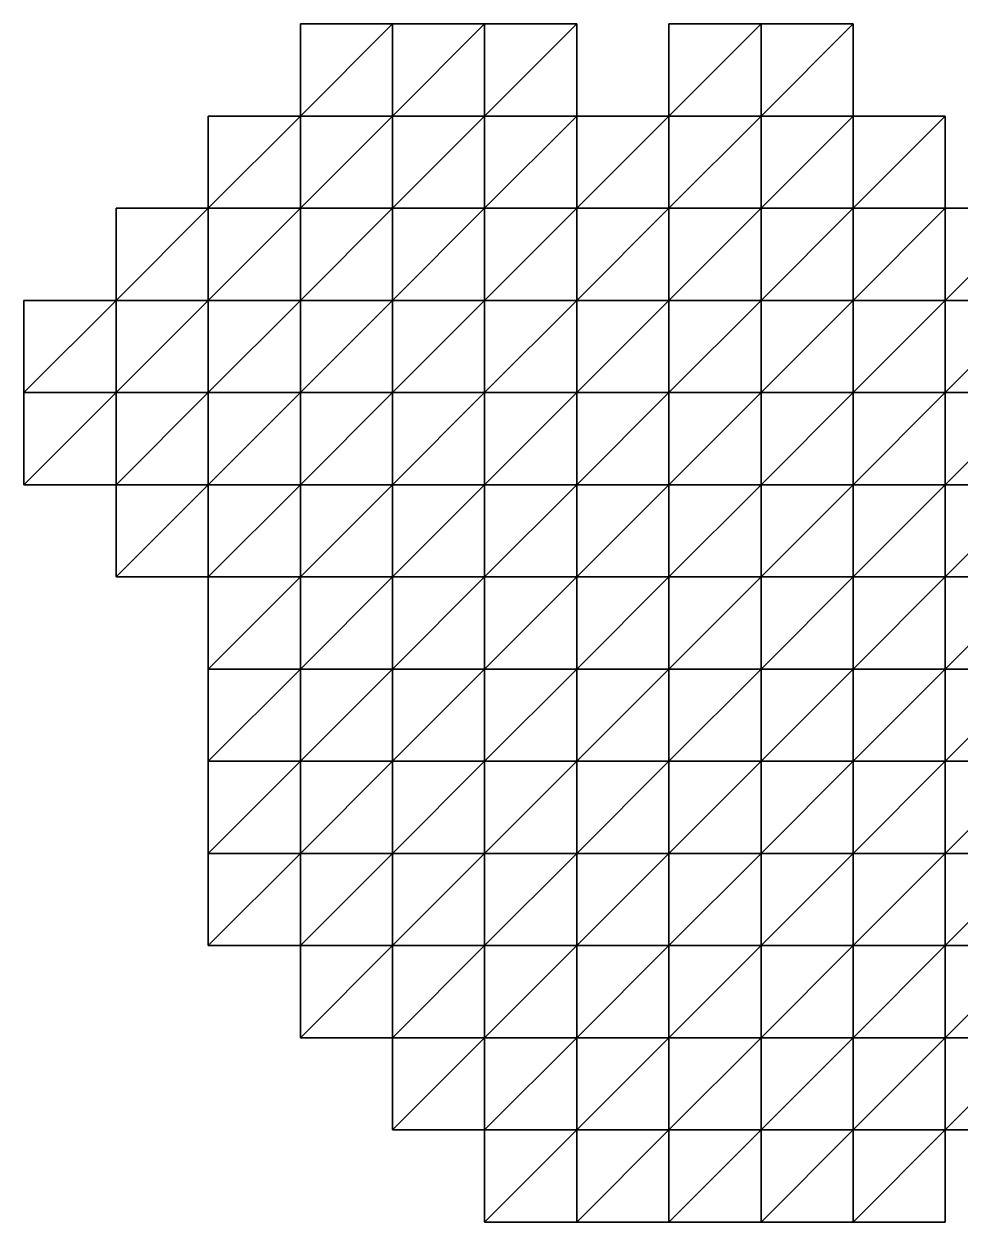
# Model space of a CAD drawing. Extents: x 292020 to 295740, y 4557680 to 4560040.
# Drawn here: x 292020 to 292223.2, y 4559460 to 4559720 of the extents above; entities that cross this region are included whole.
import ezdxf

# ---------------------------------------------------------------- set-up
doc = ezdxf.new("R2010")
doc.units = 0
doc.layers.add('RUN201_4_-_RUN201_NODOMAIN5_20X', color=7, linetype='CONTINUOUS')

msp = doc.modelspace()

# ---------------------------------------------------------------- linework, layer by layer
at = {"layer": 'RUN201_4_-_RUN201_NODOMAIN5_20X'}
for points in [[(292080, 4559720, 1740), (292080, 4559700, 1740), (292100, 4559720, 1740)], [(292100, 4559720, 1740), (292080, 4559700, 1740), (292100, 4559700, 1740)], [(292100, 4559720, 1760), (292080, 4559700, 1760), (292080, 4559720, 1760)], [(292100, 4559700, 1760), (292080, 4559700, 1760), (292100, 4559720, 1760)], [(292100, 4559720, 1740), (292080, 4559720, 1760), (292080, 4559720, 1740)], [(292100, 4559720, 1760), (292080, 4559720, 1760), (292100, 4559720, 1740)], [(292080, 4559720, 1740), (292080, 4559700, 1760), (292080, 4559700, 1740)], [(292080, 4559720, 1760), (292080, 4559700, 1760), (292080, 4559720, 1740)], [(292100, 4559720, 1740), (292100, 4559700, 1740), (292120, 4559720, 1740)], [(292120, 4559720, 1740), (292100, 4559700, 1740), (292120, 4559700, 1740)], [(292120, 4559720, 1760), (292100, 4559700, 1760), (292100, 4559720, 1760)], [(292120, 4559700, 1760), (292100, 4559700, 1760), (292120, 4559720, 1760)], [(292120, 4559720, 1740), (292100, 4559720, 1760), (292100, 4559720, 1740)], [(292120, 4559720, 1760), (292100, 4559720, 1760), (292120, 4559720, 1740)], [(292120, 4559720, 1740), (292120, 4559700, 1740), (292140, 4559720, 1740)], [(292140, 4559720, 1740), (292120, 4559700, 1740), (292140, 4559700, 1740)], [(292140, 4559720, 1760), (292120, 4559700, 1760), (292120, 4559720, 1760)], [(292140, 4559700, 1760), (292120, 4559700, 1760), (292140, 4559720, 1760)], [(292140, 4559720, 1740), (292120, 4559720, 1760), (292120, 4559720, 1740)], [(292140, 4559720, 1760), (292120, 4559720, 1760), (292140, 4559720, 1740)], [(292140, 4559700, 1740), (292140, 4559700, 1760), (292140, 4559720, 1740)], [(292140, 4559720, 1740), (292140, 4559700, 1760), (292140, 4559720, 1760)], [(292160, 4559720, 1740), (292160, 4559700, 1740), (292180, 4559720, 1740)], [(292180, 4559720, 1740), (292160, 4559700, 1740), (292180, 4559700, 1740)], [(292180, 4559720, 1760), (292160, 4559700, 1760), (292160, 4559720, 1760)], [(292180, 4559700, 1760), (292160, 4559700, 1760), (292180, 4559720, 1760)], [(292180, 4559720, 1740), (292160, 4559720, 1760), (292160, 4559720, 1740)], [(292180, 4559720, 1760), (292160, 4559720, 1760), (292180, 4559720, 1740)], [(292160, 4559720, 1740), (292160, 4559700, 1760), (292160, 4559700, 1740)], [(292160, 4559720, 1760), (292160, 4559700, 1760), (292160, 4559720, 1740)], [(292180, 4559720, 1740), (292180, 4559700, 1740), (292200, 4559720, 1740)], [(292200, 4559720, 1740), (292180, 4559700, 1740), (292200, 4559700, 1740)], [(292200, 4559720, 1760), (292180, 4559700, 1760), (292180, 4559720, 1760)], [(292200, 4559700, 1760), (292180, 4559700, 1760), (292200, 4559720, 1760)], [(292200, 4559720, 1740), (292180, 4559720, 1760), (292180, 4559720, 1740)], [(292200, 4559720, 1760), (292180, 4559720, 1760), (292200, 4559720, 1740)], [(292200, 4559700, 1740), (292200, 4559700, 1760), (292200, 4559720, 1740)], [(292200, 4559720, 1740), (292200, 4559700, 1760), (292200, 4559720, 1760)], [(292060, 4559700, 1740), (292060, 4559680, 1740), (292080, 4559700, 1740)], [(292080, 4559700, 1740), (292060, 4559680, 1740), (292080, 4559680, 1740)], [(292080, 4559700, 1760), (292060, 4559680, 1760), (292060, 4559700, 1760)], [(292080, 4559680, 1760), (292060, 4559680, 1760), (292080, 4559700, 1760)], [(292080, 4559700, 1740), (292060, 4559700, 1760), (292060, 4559700, 1740)], [(292080, 4559700, 1760), (292060, 4559700, 1760), (292080, 4559700, 1740)], [(292060, 4559700, 1740), (292060, 4559680, 1760), (292060, 4559680, 1740)], [(292060, 4559700, 1760), (292060, 4559680, 1760), (292060, 4559700, 1740)], [(292080, 4559700, 1720), (292080, 4559680, 1720), (292100, 4559700, 1720)], [(292100, 4559700, 1720), (292080, 4559680, 1720), (292100, 4559680, 1720)], [(292100, 4559700, 1720), (292080, 4559700, 1740), (292080, 4559700, 1720)], [(292100, 4559700, 1740), (292080, 4559700, 1740), (292100, 4559700, 1720)], [(292080, 4559700, 1720), (292080, 4559680, 1740), (292080, 4559680, 1720)], [(292080, 4559700, 1740), (292080, 4559680, 1740), (292080, 4559700, 1720)], [(292100, 4559700, 1760), (292080, 4559680, 1760), (292080, 4559700, 1760)], [(292100, 4559680, 1760), (292080, 4559680, 1760), (292100, 4559700, 1760)], [(292100, 4559700, 1720), (292100, 4559680, 1720), (292120, 4559700, 1720)], [(292120, 4559700, 1720), (292100, 4559680, 1720), (292120, 4559680, 1720)], [(292120, 4559700, 1720), (292100, 4559700, 1740), (292100, 4559700, 1720)], [(292120, 4559700, 1740), (292100, 4559700, 1740), (292120, 4559700, 1720)], [(292120, 4559700, 1760), (292100, 4559680, 1760), (292100, 4559700, 1760)], [(292120, 4559680, 1760), (292100, 4559680, 1760), (292120, 4559700, 1760)], [(292120, 4559700, 1720), (292120, 4559680, 1720), (292140, 4559700, 1720)], [(292140, 4559700, 1720), (292120, 4559680, 1720), (292140, 4559680, 1720)], [(292140, 4559700, 1720), (292120, 4559700, 1740), (292120, 4559700, 1720)], [(292140, 4559700, 1740), (292120, 4559700, 1740), (292140, 4559700, 1720)], [(292140, 4559700, 1760), (292120, 4559680, 1760), (292120, 4559700, 1760)], [(292140, 4559680, 1760), (292120, 4559680, 1760), (292140, 4559700, 1760)], [(292140, 4559700, 1720), (292140, 4559680, 1720), (292160, 4559700, 1720)], [(292160, 4559700, 1720), (292140, 4559680, 1720), (292160, 4559680, 1720)], [(292160, 4559700, 1720), (292140, 4559700, 1740), (292140, 4559700, 1720)], [(292160, 4559700, 1740), (292140, 4559700, 1740), (292160, 4559700, 1720)], [(292160, 4559700, 1760), (292140, 4559680, 1760), (292140, 4559700, 1760)], [(292160, 4559680, 1760), (292140, 4559680, 1760), (292160, 4559700, 1760)], [(292160, 4559700, 1740), (292140, 4559700, 1760), (292140, 4559700, 1740)], [(292160, 4559700, 1760), (292140, 4559700, 1760), (292160, 4559700, 1740)], [(292160, 4559700, 1720), (292160, 4559680, 1720), (292180, 4559700, 1720)], [(292180, 4559700, 1720), (292160, 4559680, 1720), (292180, 4559680, 1720)], [(292180, 4559700, 1720), (292160, 4559700, 1740), (292160, 4559700, 1720)], [(292180, 4559700, 1740), (292160, 4559700, 1740), (292180, 4559700, 1720)], [(292180, 4559700, 1760), (292160, 4559680, 1760), (292160, 4559700, 1760)], [(292180, 4559680, 1760), (292160, 4559680, 1760), (292180, 4559700, 1760)], [(292180, 4559700, 1720), (292180, 4559680, 1720), (292200, 4559700, 1720)], [(292200, 4559700, 1720), (292180, 4559680, 1720), (292200, 4559680, 1720)], [(292200, 4559700, 1720), (292180, 4559700, 1740), (292180, 4559700, 1720)], [(292200, 4559700, 1740), (292180, 4559700, 1740), (292200, 4559700, 1720)], [(292200, 4559700, 1760), (292180, 4559680, 1760), (292180, 4559700, 1760)], [(292200, 4559680, 1760), (292180, 4559680, 1760), (292200, 4559700, 1760)], [(292200, 4559680, 1720), (292200, 4559680, 1740), (292200, 4559700, 1720)], [(292200, 4559700, 1720), (292200, 4559680, 1740), (292200, 4559700, 1740)], [(292200, 4559700, 1740), (292200, 4559680, 1740), (292220, 4559700, 1740)], [(292220, 4559700, 1740), (292200, 4559680, 1740), (292220, 4559680, 1740)], [(292220, 4559700, 1760), (292200, 4559680, 1760), (292200, 4559700, 1760)], [(292220, 4559680, 1760), (292200, 4559680, 1760), (292220, 4559700, 1760)], [(292220, 4559700, 1740), (292200, 4559700, 1760), (292200, 4559700, 1740)], [(292220, 4559700, 1760), (292200, 4559700, 1760), (292220, 4559700, 1740)], [(292220, 4559680, 1740), (292220, 4559680, 1760), (292220, 4559700, 1740)], [(292220, 4559700, 1740), (292220, 4559680, 1760), (292220, 4559700, 1760)], [(292040, 4559680, 1740), (292040, 4559660, 1740), (292060, 4559680, 1740)], [(292060, 4559680, 1740), (292040, 4559660, 1740), (292060, 4559660, 1740)], [(292060, 4559680, 1760), (292040, 4559660, 1760), (292040, 4559680, 1760)], [(292060, 4559660, 1760), (292040, 4559660, 1760), (292060, 4559680, 1760)], [(292060, 4559680, 1740), (292040, 4559680, 1760), (292040, 4559680, 1740)], [(292060, 4559680, 1760), (292040, 4559680, 1760), (292060, 4559680, 1740)], [(292040, 4559680, 1740), (292040, 4559660, 1760), (292040, 4559660, 1740)], [(292040, 4559680, 1760), (292040, 4559660, 1760), (292040, 4559680, 1740)], [(292060, 4559680, 1720), (292060, 4559660, 1720), (292080, 4559680, 1720)], [(292080, 4559680, 1720), (292060, 4559660, 1720), (292080, 4559660, 1720)], [(292080, 4559680, 1720), (292060, 4559680, 1740), (292060, 4559680, 1720)], [(292080, 4559680, 1740), (292060, 4559680, 1740), (292080, 4559680, 1720)], [(292060, 4559680, 1720), (292060, 4559660, 1740), (292060, 4559660, 1720)], [(292060, 4559680, 1740), (292060, 4559660, 1740), (292060, 4559680, 1720)], [(292080, 4559680, 1760), (292060, 4559660, 1760), (292060, 4559680, 1760)], [(292080, 4559660, 1760), (292060, 4559660, 1760), (292080, 4559680, 1760)], [(292080, 4559680, 1700), (292080, 4559660, 1700), (292100, 4559680, 1700)], [(292100, 4559680, 1700), (292080, 4559660, 1700), (292100, 4559660, 1700)], [(292100, 4559680, 1700), (292080, 4559680, 1720), (292080, 4559680, 1700)], [(292100, 4559680, 1720), (292080, 4559680, 1720), (292100, 4559680, 1700)], [(292080, 4559680, 1700), (292080, 4559660, 1720), (292080, 4559660, 1700)], [(292080, 4559680, 1720), (292080, 4559660, 1720), (292080, 4559680, 1700)], [(292100, 4559680, 1760), (292080, 4559660, 1760), (292080, 4559680, 1760)], [(292100, 4559660, 1760), (292080, 4559660, 1760), (292100, 4559680, 1760)], [(292100, 4559680, 1700), (292100, 4559660, 1700), (292120, 4559680, 1700)], [(292120, 4559680, 1700), (292100, 4559660, 1700), (292120, 4559660, 1700)], [(292120, 4559680, 1700), (292100, 4559680, 1720), (292100, 4559680, 1700)], [(292120, 4559680, 1720), (292100, 4559680, 1720), (292120, 4559680, 1700)], [(292120, 4559680, 1760), (292100, 4559660, 1760), (292100, 4559680, 1760)], [(292120, 4559660, 1760), (292100, 4559660, 1760), (292120, 4559680, 1760)], [(292120, 4559680, 1700), (292120, 4559660, 1700), (292140, 4559680, 1700)], [(292140, 4559680, 1700), (292120, 4559660, 1700), (292140, 4559660, 1700)], [(292140, 4559680, 1700), (292120, 4559680, 1720), (292120, 4559680, 1700)], [(292140, 4559680, 1720), (292120, 4559680, 1720), (292140, 4559680, 1700)], [(292140, 4559680, 1760), (292120, 4559660, 1760), (292120, 4559680, 1760)], [(292140, 4559660, 1760), (292120, 4559660, 1760), (292140, 4559680, 1760)], [(292140, 4559680, 1700), (292140, 4559660, 1700), (292160, 4559680, 1700)], [(292160, 4559680, 1700), (292140, 4559660, 1700), (292160, 4559660, 1700)], [(292160, 4559680, 1700), (292140, 4559680, 1720), (292140, 4559680, 1700)], [(292160, 4559680, 1720), (292140, 4559680, 1720), (292160, 4559680, 1700)], [(292160, 4559680, 1760), (292140, 4559660, 1760), (292140, 4559680, 1760)], [(292160, 4559660, 1760), (292140, 4559660, 1760), (292160, 4559680, 1760)], [(292160, 4559680, 1700), (292160, 4559660, 1700), (292180, 4559680, 1700)], [(292180, 4559680, 1700), (292160, 4559660, 1700), (292180, 4559660, 1700)], [(292180, 4559680, 1700), (292160, 4559680, 1720), (292160, 4559680, 1700)], [(292180, 4559680, 1720), (292160, 4559680, 1720), (292180, 4559680, 1700)], [(292180, 4559680, 1760), (292160, 4559660, 1760), (292160, 4559680, 1760)], [(292180, 4559660, 1760), (292160, 4559660, 1760), (292180, 4559680, 1760)], [(292180, 4559680, 1700), (292180, 4559660, 1700), (292200, 4559680, 1700)], [(292200, 4559680, 1700), (292180, 4559660, 1700), (292200, 4559660, 1700)], [(292200, 4559680, 1700), (292180, 4559680, 1720), (292180, 4559680, 1700)], [(292200, 4559680, 1720), (292180, 4559680, 1720), (292200, 4559680, 1700)], [(292200, 4559680, 1760), (292180, 4559660, 1760), (292180, 4559680, 1760)], [(292200, 4559660, 1760), (292180, 4559660, 1760), (292200, 4559680, 1760)], [(292200, 4559660, 1700), (292200, 4559660, 1720), (292200, 4559680, 1700)], [(292200, 4559680, 1700), (292200, 4559660, 1720), (292200, 4559680, 1720)], [(292200, 4559680, 1720), (292200, 4559660, 1720), (292220, 4559680, 1720)], [(292220, 4559680, 1720), (292200, 4559660, 1720), (292220, 4559660, 1720)], [(292220, 4559680, 1720), (292200, 4559680, 1740), (292200, 4559680, 1720)], [(292220, 4559680, 1740), (292200, 4559680, 1740), (292220, 4559680, 1720)], [(292220, 4559680, 1760), (292200, 4559660, 1760), (292200, 4559680, 1760)], [(292220, 4559660, 1760), (292200, 4559660, 1760), (292220, 4559680, 1760)], [(292220, 4559660, 1720), (292220, 4559660, 1740), (292220, 4559680, 1720)], [(292220, 4559680, 1720), (292220, 4559660, 1740), (292220, 4559680, 1740)], [(292220, 4559680, 1740), (292220, 4559660, 1740), (292240, 4559680, 1740)], [(292240, 4559680, 1740), (292220, 4559660, 1740), (292240, 4559660, 1740)], [(292240, 4559680, 1760), (292220, 4559660, 1760), (292220, 4559680, 1760)], [(292240, 4559660, 1760), (292220, 4559660, 1760), (292240, 4559680, 1760)], [(292240, 4559680, 1740), (292220, 4559680, 1760), (292220, 4559680, 1740)], [(292240, 4559680, 1760), (292220, 4559680, 1760), (292240, 4559680, 1740)], [(292020, 4559660, 1740), (292020, 4559640, 1740), (292040, 4559660, 1740)], [(292040, 4559660, 1740), (292020, 4559640, 1740), (292040, 4559640, 1740)], [(292040, 4559660, 1760), (292020, 4559640, 1760), (292020, 4559660, 1760)], [(292040, 4559640, 1760), (292020, 4559640, 1760), (292040, 4559660, 1760)], [(292040, 4559660, 1740), (292020, 4559660, 1760), (292020, 4559660, 1740)], [(292040, 4559660, 1760), (292020, 4559660, 1760), (292040, 4559660, 1740)], [(292020, 4559660, 1740), (292020, 4559640, 1760), (292020, 4559640, 1740)], [(292020, 4559660, 1760), (292020, 4559640, 1760), (292020, 4559660, 1740)], [(292040, 4559660, 1720), (292040, 4559640, 1720), (292060, 4559660, 1720)], [(292060, 4559660, 1720), (292040, 4559640, 1720), (292060, 4559640, 1720)], [(292060, 4559660, 1720), (292040, 4559660, 1740), (292040, 4559660, 1720)], [(292060, 4559660, 1740), (292040, 4559660, 1740), (292060, 4559660, 1720)], [(292040, 4559660, 1720), (292040, 4559640, 1740), (292040, 4559640, 1720)], [(292040, 4559660, 1740), (292040, 4559640, 1740), (292040, 4559660, 1720)], [(292060, 4559660, 1760), (292040, 4559640, 1760), (292040, 4559660, 1760)], [(292060, 4559640, 1760), (292040, 4559640, 1760), (292060, 4559660, 1760)], [(292060, 4559660, 1700), (292060, 4559640, 1700), (292080, 4559660, 1700)], [(292080, 4559660, 1700), (292060, 4559640, 1700), (292080, 4559640, 1700)], [(292080, 4559660, 1700), (292060, 4559660, 1720), (292060, 4559660, 1700)], [(292080, 4559660, 1720), (292060, 4559660, 1720), (292080, 4559660, 1700)], [(292060, 4559660, 1700), (292060, 4559640, 1720), (292060, 4559640, 1700)], [(292060, 4559660, 1720), (292060, 4559640, 1720), (292060, 4559660, 1700)], [(292080, 4559660, 1760), (292060, 4559640, 1760), (292060, 4559660, 1760)], [(292080, 4559640, 1760), (292060, 4559640, 1760), (292080, 4559660, 1760)], [(292080, 4559660, 1700), (292080, 4559640, 1700), (292100, 4559660, 1700)], [(292100, 4559660, 1700), (292080, 4559640, 1700), (292100, 4559640, 1700)], [(292100, 4559660, 1760), (292080, 4559640, 1760), (292080, 4559660, 1760)], [(292100, 4559640, 1760), (292080, 4559640, 1760), (292100, 4559660, 1760)], [(292100, 4559660, 1700), (292100, 4559640, 1700), (292120, 4559660, 1700)], [(292120, 4559660, 1700), (292100, 4559640, 1700), (292120, 4559640, 1700)], [(292120, 4559660, 1760), (292100, 4559640, 1760), (292100, 4559660, 1760)], [(292120, 4559640, 1760), (292100, 4559640, 1760), (292120, 4559660, 1760)], [(292120, 4559660, 1700), (292120, 4559640, 1700), (292140, 4559660, 1700)], [(292140, 4559660, 1700), (292120, 4559640, 1700), (292140, 4559640, 1700)], [(292140, 4559660, 1760), (292120, 4559640, 1760), (292120, 4559660, 1760)], [(292140, 4559640, 1760), (292120, 4559640, 1760), (292140, 4559660, 1760)], [(292140, 4559660, 1700), (292140, 4559640, 1700), (292160, 4559660, 1700)], [(292160, 4559660, 1700), (292140, 4559640, 1700), (292160, 4559640, 1700)], [(292160, 4559660, 1760), (292140, 4559640, 1760), (292140, 4559660, 1760)], [(292160, 4559640, 1760), (292140, 4559640, 1760), (292160, 4559660, 1760)], [(292160, 4559660, 1700), (292160, 4559640, 1700), (292180, 4559660, 1700)], [(292180, 4559660, 1700), (292160, 4559640, 1700), (292180, 4559640, 1700)], [(292180, 4559660, 1760), (292160, 4559640, 1760), (292160, 4559660, 1760)], [(292180, 4559640, 1760), (292160, 4559640, 1760), (292180, 4559660, 1760)], [(292180, 4559660, 1700), (292180, 4559640, 1700), (292200, 4559660, 1700)], [(292200, 4559660, 1700), (292180, 4559640, 1700), (292200, 4559640, 1700)], [(292200, 4559660, 1760), (292180, 4559640, 1760), (292180, 4559660, 1760)], [(292200, 4559640, 1760), (292180, 4559640, 1760), (292200, 4559660, 1760)], [(292200, 4559660, 1700), (292200, 4559640, 1700), (292220, 4559660, 1700)], [(292220, 4559660, 1700), (292200, 4559640, 1700), (292220, 4559640, 1700)], [(292220, 4559660, 1700), (292200, 4559660, 1720), (292200, 4559660, 1700)], [(292220, 4559660, 1720), (292200, 4559660, 1720), (292220, 4559660, 1700)], [(292220, 4559660, 1760), (292200, 4559640, 1760), (292200, 4559660, 1760)], [(292220, 4559640, 1760), (292200, 4559640, 1760), (292220, 4559660, 1760)], [(292220, 4559640, 1700), (292220, 4559640, 1720), (292220, 4559660, 1700)], [(292220, 4559660, 1700), (292220, 4559640, 1720), (292220, 4559660, 1720)], [(292220, 4559660, 1720), (292220, 4559640, 1720), (292240, 4559660, 1720)], [(292240, 4559660, 1720), (292220, 4559640, 1720), (292240, 4559640, 1720)], [(292240, 4559660, 1720), (292220, 4559660, 1740), (292220, 4559660, 1720)], [(292240, 4559660, 1740), (292220, 4559660, 1740), (292240, 4559660, 1720)], [(292240, 4559660, 1760), (292220, 4559640, 1760), (292220, 4559660, 1760)], [(292240, 4559640, 1760), (292220, 4559640, 1760), (292240, 4559660, 1760)], [(292020, 4559640, 1740), (292020, 4559620, 1740), (292040, 4559640, 1740)], [(292040, 4559640, 1740), (292020, 4559620, 1740), (292040, 4559620, 1740)], [(292040, 4559640, 1760), (292020, 4559620, 1760), (292020, 4559640, 1760)], [(292040, 4559620, 1760), (292020, 4559620, 1760), (292040, 4559640, 1760)], [(292020, 4559640, 1740), (292020, 4559620, 1760), (292020, 4559620, 1740)], [(292020, 4559640, 1760), (292020, 4559620, 1760), (292020, 4559640, 1740)], [(292040, 4559640, 1720), (292040, 4559620, 1720), (292060, 4559640, 1720)], [(292060, 4559640, 1720), (292040, 4559620, 1720), (292060, 4559620, 1720)], [(292040, 4559640, 1720), (292040, 4559620, 1740), (292040, 4559620, 1720)], [(292040, 4559640, 1740), (292040, 4559620, 1740), (292040, 4559640, 1720)], [(292060, 4559640, 1760), (292040, 4559620, 1760), (292040, 4559640, 1760)], [(292060, 4559620, 1760), (292040, 4559620, 1760), (292060, 4559640, 1760)], [(292060, 4559640, 1700), (292060, 4559620, 1700), (292080, 4559640, 1700)], [(292080, 4559640, 1700), (292060, 4559620, 1700), (292080, 4559620, 1700)], [(292060, 4559640, 1700), (292060, 4559620, 1720), (292060, 4559620, 1700)], [(292060, 4559640, 1720), (292060, 4559620, 1720), (292060, 4559640, 1700)], [(292080, 4559640, 1760), (292060, 4559620, 1760), (292060, 4559640, 1760)], [(292080, 4559620, 1760), (292060, 4559620, 1760), (292080, 4559640, 1760)], [(292080, 4559640, 1700), (292080, 4559620, 1700), (292100, 4559640, 1700)], [(292100, 4559640, 1700), (292080, 4559620, 1700), (292100, 4559620, 1700)], [(292100, 4559640, 1760), (292080, 4559620, 1760), (292080, 4559640, 1760)], [(292100, 4559620, 1760), (292080, 4559620, 1760), (292100, 4559640, 1760)], [(292100, 4559640, 1700), (292100, 4559620, 1700), (292120, 4559640, 1700)], [(292120, 4559640, 1700), (292100, 4559620, 1700), (292120, 4559620, 1700)], [(292120, 4559640, 1760), (292100, 4559620, 1760), (292100, 4559640, 1760)], [(292120, 4559620, 1760), (292100, 4559620, 1760), (292120, 4559640, 1760)], [(292120, 4559640, 1700), (292120, 4559620, 1700), (292140, 4559640, 1700)], [(292140, 4559640, 1700), (292120, 4559620, 1700), (292140, 4559620, 1700)], [(292140, 4559640, 1760), (292120, 4559620, 1760), (292120, 4559640, 1760)], [(292140, 4559620, 1760), (292120, 4559620, 1760), (292140, 4559640, 1760)], [(292140, 4559640, 1700), (292140, 4559620, 1700), (292160, 4559640, 1700)], [(292160, 4559640, 1700), (292140, 4559620, 1700), (292160, 4559620, 1700)], [(292160, 4559640, 1760), (292140, 4559620, 1760), (292140, 4559640, 1760)], [(292160, 4559620, 1760), (292140, 4559620, 1760), (292160, 4559640, 1760)], [(292160, 4559640, 1700), (292160, 4559620, 1700), (292180, 4559640, 1700)], [(292180, 4559640, 1700), (292160, 4559620, 1700), (292180, 4559620, 1700)], [(292180, 4559640, 1760), (292160, 4559620, 1760), (292160, 4559640, 1760)], [(292180, 4559620, 1760), (292160, 4559620, 1760), (292180, 4559640, 1760)], [(292180, 4559640, 1700), (292180, 4559620, 1700), (292200, 4559640, 1700)], [(292200, 4559640, 1700), (292180, 4559620, 1700), (292200, 4559620, 1700)], [(292200, 4559640, 1760), (292180, 4559620, 1760), (292180, 4559640, 1760)], [(292200, 4559620, 1760), (292180, 4559620, 1760), (292200, 4559640, 1760)], [(292200, 4559640, 1700), (292200, 4559620, 1700), (292220, 4559640, 1700)], [(292220, 4559640, 1700), (292200, 4559620, 1700), (292220, 4559620, 1700)], [(292220, 4559640, 1760), (292200, 4559620, 1760), (292200, 4559640, 1760)], [(292220, 4559620, 1760), (292200, 4559620, 1760), (292220, 4559640, 1760)], [(292220, 4559640, 1700), (292220, 4559620, 1700), (292240, 4559640, 1700)], [(292240, 4559640, 1700), (292220, 4559620, 1700), (292240, 4559620, 1700)], [(292240, 4559640, 1700), (292220, 4559640, 1720), (292220, 4559640, 1700)], [(292240, 4559640, 1720), (292220, 4559640, 1720), (292240, 4559640, 1700)], [(292240, 4559640, 1760), (292220, 4559620, 1760), (292220, 4559640, 1760)], [(292240, 4559620, 1760), (292220, 4559620, 1760), (292240, 4559640, 1760)], [(292020, 4559620, 1740), (292020, 4559620, 1760), (292040, 4559620, 1740)], [(292040, 4559620, 1740), (292020, 4559620, 1760), (292040, 4559620, 1760)], [(292040, 4559620, 1720), (292040, 4559620, 1740), (292060, 4559620, 1720)], [(292060, 4559620, 1720), (292040, 4559620, 1740), (292060, 4559620, 1740)], [(292040, 4559620, 1740), (292040, 4559600, 1740), (292060, 4559620, 1740)], [(292060, 4559620, 1740), (292040, 4559600, 1740), (292060, 4559600, 1740)], [(292060, 4559620, 1760), (292040, 4559600, 1760), (292040, 4559620, 1760)], [(292060, 4559600, 1760), (292040, 4559600, 1760), (292060, 4559620, 1760)], [(292040, 4559620, 1740), (292040, 4559600, 1760), (292040, 4559600, 1740)], [(292040, 4559620, 1760), (292040, 4559600, 1760), (292040, 4559620, 1740)], [(292060, 4559620, 1700), (292060, 4559620, 1720), (292080, 4559620, 1700)], [(292080, 4559620, 1700), (292060, 4559620, 1720), (292080, 4559620, 1720)], [(292060, 4559620, 1720), (292060, 4559600, 1720), (292080, 4559620, 1720)], [(292080, 4559620, 1720), (292060, 4559600, 1720), (292080, 4559600, 1720)], [(292060, 4559620, 1720), (292060, 4559600, 1740), (292060, 4559600, 1720)], [(292060, 4559620, 1740), (292060, 4559600, 1740), (292060, 4559620, 1720)], [(292080, 4559620, 1760), (292060, 4559600, 1760), (292060, 4559620, 1760)], [(292080, 4559600, 1760), (292060, 4559600, 1760), (292080, 4559620, 1760)], [(292080, 4559620, 1700), (292080, 4559600, 1700), (292100, 4559620, 1700)], [(292100, 4559620, 1700), (292080, 4559600, 1700), (292100, 4559600, 1700)], [(292080, 4559620, 1700), (292080, 4559600, 1720), (292080, 4559600, 1700)], [(292080, 4559620, 1720), (292080, 4559600, 1720), (292080, 4559620, 1700)], [(292100, 4559620, 1760), (292080, 4559600, 1760), (292080, 4559620, 1760)], [(292100, 4559600, 1760), (292080, 4559600, 1760), (292100, 4559620, 1760)], [(292100, 4559620, 1700), (292100, 4559600, 1700), (292120, 4559620, 1700)], [(292120, 4559620, 1700), (292100, 4559600, 1700), (292120, 4559600, 1700)], [(292120, 4559620, 1760), (292100, 4559600, 1760), (292100, 4559620, 1760)], [(292120, 4559600, 1760), (292100, 4559600, 1760), (292120, 4559620, 1760)], [(292120, 4559620, 1700), (292120, 4559600, 1700), (292140, 4559620, 1700)], [(292140, 4559620, 1700), (292120, 4559600, 1700), (292140, 4559600, 1700)], [(292140, 4559620, 1760), (292120, 4559600, 1760), (292120, 4559620, 1760)], [(292140, 4559600, 1760), (292120, 4559600, 1760), (292140, 4559620, 1760)], [(292140, 4559620, 1700), (292140, 4559600, 1700), (292160, 4559620, 1700)], [(292160, 4559620, 1700), (292140, 4559600, 1700), (292160, 4559600, 1700)], [(292160, 4559620, 1760), (292140, 4559600, 1760), (292140, 4559620, 1760)], [(292160, 4559600, 1760), (292140, 4559600, 1760), (292160, 4559620, 1760)], [(292160, 4559620, 1700), (292160, 4559600, 1700), (292180, 4559620, 1700)], [(292180, 4559620, 1700), (292160, 4559600, 1700), (292180, 4559600, 1700)], [(292180, 4559620, 1760), (292160, 4559600, 1760), (292160, 4559620, 1760)], [(292180, 4559600, 1760), (292160, 4559600, 1760), (292180, 4559620, 1760)], [(292180, 4559620, 1700), (292180, 4559600, 1700), (292200, 4559620, 1700)], [(292200, 4559620, 1700), (292180, 4559600, 1700), (292200, 4559600, 1700)], [(292200, 4559620, 1760), (292180, 4559600, 1760), (292180, 4559620, 1760)], [(292200, 4559600, 1760), (292180, 4559600, 1760), (292200, 4559620, 1760)], [(292200, 4559620, 1700), (292200, 4559600, 1700), (292220, 4559620, 1700)], [(292220, 4559620, 1700), (292200, 4559600, 1700), (292220, 4559600, 1700)], [(292220, 4559620, 1760), (292200, 4559600, 1760), (292200, 4559620, 1760)], [(292220, 4559600, 1760), (292200, 4559600, 1760), (292220, 4559620, 1760)], [(292220, 4559620, 1700), (292220, 4559600, 1700), (292240, 4559620, 1700)], [(292240, 4559620, 1700), (292220, 4559600, 1700), (292240, 4559600, 1700)], [(292240, 4559620, 1760), (292220, 4559600, 1760), (292220, 4559620, 1760)], [(292240, 4559600, 1760), (292220, 4559600, 1760), (292240, 4559620, 1760)], [(292040, 4559600, 1740), (292040, 4559600, 1760), (292060, 4559600, 1740)], [(292060, 4559600, 1740), (292040, 4559600, 1760), (292060, 4559600, 1760)], [(292060, 4559600, 1720), (292060, 4559600, 1740), (292080, 4559600, 1720)], [(292080, 4559600, 1720), (292060, 4559600, 1740), (292080, 4559600, 1740)], [(292060, 4559600, 1740), (292060, 4559580, 1740), (292080, 4559600, 1740)], [(292080, 4559600, 1740), (292060, 4559580, 1740), (292080, 4559580, 1740)], [(292080, 4559600, 1760), (292060, 4559580, 1760), (292060, 4559600, 1760)], [(292080, 4559580, 1760), (292060, 4559580, 1760), (292080, 4559600, 1760)], [(292060, 4559600, 1740), (292060, 4559580, 1760), (292060, 4559580, 1740)], [(292060, 4559600, 1760), (292060, 4559580, 1760), (292060, 4559600, 1740)], [(292080, 4559600, 1700), (292080, 4559600, 1720), (292100, 4559600, 1700)], [(292100, 4559600, 1700), (292080, 4559600, 1720), (292100, 4559600, 1720)], [(292080, 4559600, 1720), (292080, 4559580, 1720), (292100, 4559600, 1720)], [(292100, 4559600, 1720), (292080, 4559580, 1720), (292100, 4559580, 1720)], [(292080, 4559600, 1720), (292080, 4559580, 1740), (292080, 4559580, 1720)], [(292080, 4559600, 1740), (292080, 4559580, 1740), (292080, 4559600, 1720)], [(292100, 4559600, 1760), (292080, 4559580, 1760), (292080, 4559600, 1760)], [(292100, 4559580, 1760), (292080, 4559580, 1760), (292100, 4559600, 1760)], [(292100, 4559600, 1700), (292100, 4559580, 1700), (292120, 4559600, 1700)], [(292120, 4559600, 1700), (292100, 4559580, 1700), (292120, 4559580, 1700)], [(292100, 4559600, 1700), (292100, 4559580, 1720), (292100, 4559580, 1700)], [(292100, 4559600, 1720), (292100, 4559580, 1720), (292100, 4559600, 1700)], [(292120, 4559600, 1760), (292100, 4559580, 1760), (292100, 4559600, 1760)], [(292120, 4559580, 1760), (292100, 4559580, 1760), (292120, 4559600, 1760)], [(292120, 4559600, 1700), (292120, 4559580, 1700), (292140, 4559600, 1700)], [(292140, 4559600, 1700), (292120, 4559580, 1700), (292140, 4559580, 1700)], [(292140, 4559600, 1760), (292120, 4559580, 1760), (292120, 4559600, 1760)], [(292140, 4559580, 1760), (292120, 4559580, 1760), (292140, 4559600, 1760)], [(292140, 4559600, 1700), (292140, 4559580, 1700), (292160, 4559600, 1700)], [(292160, 4559600, 1700), (292140, 4559580, 1700), (292160, 4559580, 1700)], [(292160, 4559600, 1760), (292140, 4559580, 1760), (292140, 4559600, 1760)], [(292160, 4559580, 1760), (292140, 4559580, 1760), (292160, 4559600, 1760)], [(292160, 4559600, 1700), (292160, 4559580, 1700), (292180, 4559600, 1700)], [(292180, 4559600, 1700), (292160, 4559580, 1700), (292180, 4559580, 1700)], [(292180, 4559600, 1760), (292160, 4559580, 1760), (292160, 4559600, 1760)], [(292180, 4559580, 1760), (292160, 4559580, 1760), (292180, 4559600, 1760)], [(292180, 4559600, 1700), (292180, 4559580, 1700), (292200, 4559600, 1700)], [(292200, 4559600, 1700), (292180, 4559580, 1700), (292200, 4559580, 1700)], [(292200, 4559600, 1760), (292180, 4559580, 1760), (292180, 4559600, 1760)], [(292200, 4559580, 1760), (292180, 4559580, 1760), (292200, 4559600, 1760)], [(292200, 4559600, 1700), (292200, 4559580, 1700), (292220, 4559600, 1700)], [(292220, 4559600, 1700), (292200, 4559580, 1700), (292220, 4559580, 1700)], [(292220, 4559600, 1760), (292200, 4559580, 1760), (292200, 4559600, 1760)], [(292220, 4559580, 1760), (292200, 4559580, 1760), (292220, 4559600, 1760)], [(292220, 4559600, 1700), (292220, 4559580, 1700), (292240, 4559600, 1700)], [(292240, 4559600, 1700), (292220, 4559580, 1700), (292240, 4559580, 1700)], [(292240, 4559600, 1760), (292220, 4559580, 1760), (292220, 4559600, 1760)], [(292240, 4559580, 1760), (292220, 4559580, 1760), (292240, 4559600, 1760)], [(292060, 4559580, 1740), (292060, 4559560, 1740), (292080, 4559580, 1740)], [(292080, 4559580, 1740), (292060, 4559560, 1740), (292080, 4559560, 1740)], [(292080, 4559580, 1760), (292060, 4559560, 1760), (292060, 4559580, 1760)], [(292080, 4559560, 1760), (292060, 4559560, 1760), (292080, 4559580, 1760)], [(292060, 4559580, 1740), (292060, 4559560, 1760), (292060, 4559560, 1740)], [(292060, 4559580, 1760), (292060, 4559560, 1760), (292060, 4559580, 1740)], [(292080, 4559580, 1720), (292080, 4559560, 1720), (292100, 4559580, 1720)], [(292100, 4559580, 1720), (292080, 4559560, 1720), (292100, 4559560, 1720)], [(292080, 4559580, 1720), (292080, 4559560, 1740), (292080, 4559560, 1720)], [(292080, 4559580, 1740), (292080, 4559560, 1740), (292080, 4559580, 1720)], [(292100, 4559580, 1760), (292080, 4559560, 1760), (292080, 4559580, 1760)], [(292100, 4559560, 1760), (292080, 4559560, 1760), (292100, 4559580, 1760)], [(292100, 4559580, 1700), (292100, 4559580, 1720), (292120, 4559580, 1700)], [(292120, 4559580, 1700), (292100, 4559580, 1720), (292120, 4559580, 1720)], [(292100, 4559580, 1720), (292100, 4559560, 1720), (292120, 4559580, 1720)], [(292120, 4559580, 1720), (292100, 4559560, 1720), (292120, 4559560, 1720)], [(292120, 4559580, 1760), (292100, 4559560, 1760), (292100, 4559580, 1760)], [(292120, 4559560, 1760), (292100, 4559560, 1760), (292120, 4559580, 1760)], [(292120, 4559580, 1700), (292120, 4559580, 1720), (292140, 4559580, 1700)], [(292140, 4559580, 1700), (292120, 4559580, 1720), (292140, 4559580, 1720)], [(292120, 4559580, 1720), (292120, 4559560, 1720), (292140, 4559580, 1720)], [(292140, 4559580, 1720), (292120, 4559560, 1720), (292140, 4559560, 1720)], [(292140, 4559580, 1760), (292120, 4559560, 1760), (292120, 4559580, 1760)], [(292140, 4559560, 1760), (292120, 4559560, 1760), (292140, 4559580, 1760)], [(292140, 4559580, 1700), (292140, 4559580, 1720), (292160, 4559580, 1700)], [(292160, 4559580, 1700), (292140, 4559580, 1720), (292160, 4559580, 1720)], [(292140, 4559580, 1720), (292140, 4559560, 1720), (292160, 4559580, 1720)], [(292160, 4559580, 1720), (292140, 4559560, 1720), (292160, 4559560, 1720)], [(292160, 4559580, 1760), (292140, 4559560, 1760), (292140, 4559580, 1760)], [(292160, 4559560, 1760), (292140, 4559560, 1760), (292160, 4559580, 1760)], [(292160, 4559580, 1700), (292160, 4559560, 1700), (292180, 4559580, 1700)], [(292180, 4559580, 1700), (292160, 4559560, 1700), (292180, 4559560, 1700)], [(292160, 4559580, 1700), (292160, 4559560, 1720), (292160, 4559560, 1700)], [(292160, 4559580, 1720), (292160, 4559560, 1720), (292160, 4559580, 1700)], [(292180, 4559580, 1760), (292160, 4559560, 1760), (292160, 4559580, 1760)], [(292180, 4559560, 1760), (292160, 4559560, 1760), (292180, 4559580, 1760)], [(292180, 4559580, 1700), (292180, 4559560, 1700), (292200, 4559580, 1700)], [(292200, 4559580, 1700), (292180, 4559560, 1700), (292200, 4559560, 1700)], [(292200, 4559580, 1760), (292180, 4559560, 1760), (292180, 4559580, 1760)], [(292200, 4559560, 1760), (292180, 4559560, 1760), (292200, 4559580, 1760)], [(292200, 4559580, 1700), (292200, 4559560, 1700), (292220, 4559580, 1700)], [(292220, 4559580, 1700), (292200, 4559560, 1700), (292220, 4559560, 1700)], [(292220, 4559580, 1760), (292200, 4559560, 1760), (292200, 4559580, 1760)], [(292220, 4559560, 1760), (292200, 4559560, 1760), (292220, 4559580, 1760)], [(292220, 4559560, 1700), (292220, 4559560, 1720), (292220, 4559580, 1700)], [(292220, 4559580, 1700), (292220, 4559560, 1720), (292220, 4559580, 1720)], [(292220, 4559580, 1700), (292220, 4559580, 1720), (292240, 4559580, 1700)], [(292240, 4559580, 1700), (292220, 4559580, 1720), (292240, 4559580, 1720)], [(292220, 4559580, 1720), (292220, 4559560, 1720), (292240, 4559580, 1720)], [(292240, 4559580, 1720), (292220, 4559560, 1720), (292240, 4559560, 1720)], [(292240, 4559580, 1760), (292220, 4559560, 1760), (292220, 4559580, 1760)], [(292240, 4559560, 1760), (292220, 4559560, 1760), (292240, 4559580, 1760)], [(292060, 4559560, 1740), (292060, 4559560, 1760), (292080, 4559560, 1740)], [(292080, 4559560, 1740), (292060, 4559560, 1760), (292080, 4559560, 1760)], [(292060, 4559560, 1760), (292060, 4559540, 1760), (292080, 4559560, 1760)], [(292080, 4559560, 1760), (292060, 4559540, 1760), (292080, 4559540, 1760)], [(292080, 4559560, 1780), (292060, 4559540, 1780), (292060, 4559560, 1780)], [(292080, 4559540, 1780), (292060, 4559540, 1780), (292080, 4559560, 1780)], [(292080, 4559560, 1760), (292060, 4559560, 1780), (292060, 4559560, 1760)], [(292080, 4559560, 1780), (292060, 4559560, 1780), (292080, 4559560, 1760)], [(292060, 4559560, 1760), (292060, 4559540, 1780), (292060, 4559540, 1760)], [(292060, 4559560, 1780), (292060, 4559540, 1780), (292060, 4559560, 1760)], [(292080, 4559560, 1720), (292080, 4559560, 1740), (292100, 4559560, 1720)], [(292100, 4559560, 1720), (292080, 4559560, 1740), (292100, 4559560, 1740)], [(292080, 4559560, 1740), (292080, 4559540, 1740), (292100, 4559560, 1740)], [(292100, 4559560, 1740), (292080, 4559540, 1740), (292100, 4559540, 1740)], [(292080, 4559560, 1740), (292080, 4559540, 1760), (292080, 4559540, 1740)], [(292080, 4559560, 1760), (292080, 4559540, 1760), (292080, 4559560, 1740)], [(292100, 4559560, 1780), (292080, 4559540, 1780), (292080, 4559560, 1780)], [(292100, 4559540, 1780), (292080, 4559540, 1780), (292100, 4559560, 1780)], [(292100, 4559560, 1760), (292080, 4559560, 1780), (292080, 4559560, 1760)], [(292100, 4559560, 1780), (292080, 4559560, 1780), (292100, 4559560, 1760)], [(292100, 4559560, 1720), (292100, 4559540, 1720), (292120, 4559560, 1720)], [(292120, 4559560, 1720), (292100, 4559540, 1720), (292120, 4559540, 1720)], [(292100, 4559560, 1720), (292100, 4559540, 1740), (292100, 4559540, 1720)], [(292100, 4559560, 1740), (292100, 4559540, 1740), (292100, 4559560, 1720)], [(292120, 4559560, 1760), (292100, 4559540, 1760), (292100, 4559560, 1760)], [(292120, 4559540, 1760), (292100, 4559540, 1760), (292120, 4559560, 1760)], [(292100, 4559540, 1760), (292100, 4559540, 1780), (292100, 4559560, 1760)], [(292100, 4559560, 1760), (292100, 4559540, 1780), (292100, 4559560, 1780)], [(292120, 4559560, 1720), (292120, 4559540, 1720), (292140, 4559560, 1720)], [(292140, 4559560, 1720), (292120, 4559540, 1720), (292140, 4559540, 1720)], [(292140, 4559560, 1760), (292120, 4559540, 1760), (292120, 4559560, 1760)], [(292140, 4559540, 1760), (292120, 4559540, 1760), (292140, 4559560, 1760)], [(292140, 4559560, 1720), (292140, 4559540, 1720), (292160, 4559560, 1720)], [(292160, 4559560, 1720), (292140, 4559540, 1720), (292160, 4559540, 1720)], [(292160, 4559560, 1760), (292140, 4559540, 1760), (292140, 4559560, 1760)], [(292160, 4559540, 1760), (292140, 4559540, 1760), (292160, 4559560, 1760)], [(292160, 4559560, 1700), (292160, 4559560, 1720), (292180, 4559560, 1700)], [(292180, 4559560, 1700), (292160, 4559560, 1720), (292180, 4559560, 1720)], [(292160, 4559560, 1720), (292160, 4559540, 1720), (292180, 4559560, 1720)], [(292180, 4559560, 1720), (292160, 4559540, 1720), (292180, 4559540, 1720)], [(292180, 4559560, 1760), (292160, 4559540, 1760), (292160, 4559560, 1760)], [(292180, 4559540, 1760), (292160, 4559540, 1760), (292180, 4559560, 1760)], [(292180, 4559560, 1700), (292180, 4559560, 1720), (292200, 4559560, 1700)], [(292200, 4559560, 1700), (292180, 4559560, 1720), (292200, 4559560, 1720)], [(292180, 4559560, 1720), (292180, 4559540, 1720), (292200, 4559560, 1720)], [(292200, 4559560, 1720), (292180, 4559540, 1720), (292200, 4559540, 1720)], [(292200, 4559560, 1760), (292180, 4559540, 1760), (292180, 4559560, 1760)], [(292200, 4559540, 1760), (292180, 4559540, 1760), (292200, 4559560, 1760)], [(292200, 4559560, 1700), (292200, 4559560, 1720), (292220, 4559560, 1700)], [(292220, 4559560, 1700), (292200, 4559560, 1720), (292220, 4559560, 1720)], [(292200, 4559560, 1720), (292200, 4559540, 1720), (292220, 4559560, 1720)], [(292220, 4559560, 1720), (292200, 4559540, 1720), (292220, 4559540, 1720)], [(292220, 4559560, 1760), (292200, 4559540, 1760), (292200, 4559560, 1760)], [(292220, 4559540, 1760), (292200, 4559540, 1760), (292220, 4559560, 1760)], [(292220, 4559560, 1720), (292220, 4559540, 1720), (292240, 4559560, 1720)], [(292240, 4559560, 1720), (292220, 4559540, 1720), (292240, 4559540, 1720)], [(292240, 4559560, 1760), (292220, 4559540, 1760), (292220, 4559560, 1760)], [(292240, 4559540, 1760), (292220, 4559540, 1760), (292240, 4559560, 1760)], [(292060, 4559540, 1760), (292060, 4559520, 1760), (292080, 4559540, 1760)], [(292080, 4559540, 1760), (292060, 4559520, 1760), (292080, 4559520, 1760)], [(292080, 4559540, 1780), (292060, 4559520, 1780), (292060, 4559540, 1780)], [(292080, 4559520, 1780), (292060, 4559520, 1780), (292080, 4559540, 1780)], [(292060, 4559540, 1760), (292060, 4559520, 1780), (292060, 4559520, 1760)], [(292060, 4559540, 1780), (292060, 4559520, 1780), (292060, 4559540, 1760)], [(292080, 4559540, 1740), (292080, 4559520, 1740), (292100, 4559540, 1740)], [(292100, 4559540, 1740), (292080, 4559520, 1740), (292100, 4559520, 1740)], [(292080, 4559540, 1740), (292080, 4559520, 1760), (292080, 4559520, 1740)], [(292080, 4559540, 1760), (292080, 4559520, 1760), (292080, 4559540, 1740)], [(292100, 4559540, 1780), (292080, 4559520, 1780), (292080, 4559540, 1780)], [(292100, 4559520, 1780), (292080, 4559520, 1780), (292100, 4559540, 1780)], [(292100, 4559540, 1720), (292100, 4559520, 1720), (292120, 4559540, 1720)], [(292120, 4559540, 1720), (292100, 4559520, 1720), (292120, 4559520, 1720)], [(292100, 4559540, 1720), (292100, 4559520, 1740), (292100, 4559520, 1720)], [(292100, 4559540, 1740), (292100, 4559520, 1740), (292100, 4559540, 1720)], [(292120, 4559540, 1780), (292100, 4559520, 1780), (292100, 4559540, 1780)], [(292120, 4559520, 1780), (292100, 4559520, 1780), (292120, 4559540, 1780)], [(292120, 4559540, 1760), (292100, 4559540, 1780), (292100, 4559540, 1760)], [(292120, 4559540, 1780), (292100, 4559540, 1780), (292120, 4559540, 1760)], [(292120, 4559540, 1720), (292120, 4559520, 1720), (292140, 4559540, 1720)], [(292140, 4559540, 1720), (292120, 4559520, 1720), (292140, 4559520, 1720)], [(292140, 4559540, 1780), (292120, 4559520, 1780), (292120, 4559540, 1780)], [(292140, 4559520, 1780), (292120, 4559520, 1780), (292140, 4559540, 1780)], [(292140, 4559540, 1760), (292120, 4559540, 1780), (292120, 4559540, 1760)], [(292140, 4559540, 1780), (292120, 4559540, 1780), (292140, 4559540, 1760)], [(292140, 4559540, 1720), (292140, 4559520, 1720), (292160, 4559540, 1720)], [(292160, 4559540, 1720), (292140, 4559520, 1720), (292160, 4559520, 1720)], [(292160, 4559540, 1760), (292140, 4559520, 1760), (292140, 4559540, 1760)], [(292160, 4559520, 1760), (292140, 4559520, 1760), (292160, 4559540, 1760)], [(292140, 4559520, 1760), (292140, 4559520, 1780), (292140, 4559540, 1760)], [(292140, 4559540, 1760), (292140, 4559520, 1780), (292140, 4559540, 1780)], [(292160, 4559540, 1720), (292160, 4559520, 1720), (292180, 4559540, 1720)], [(292180, 4559540, 1720), (292160, 4559520, 1720), (292180, 4559520, 1720)], [(292180, 4559540, 1760), (292160, 4559520, 1760), (292160, 4559540, 1760)], [(292180, 4559520, 1760), (292160, 4559520, 1760), (292180, 4559540, 1760)], [(292180, 4559540, 1720), (292180, 4559520, 1720), (292200, 4559540, 1720)], [(292200, 4559540, 1720), (292180, 4559520, 1720), (292200, 4559520, 1720)], [(292200, 4559540, 1760), (292180, 4559520, 1760), (292180, 4559540, 1760)], [(292200, 4559520, 1760), (292180, 4559520, 1760), (292200, 4559540, 1760)], [(292200, 4559540, 1720), (292200, 4559520, 1720), (292220, 4559540, 1720)], [(292220, 4559540, 1720), (292200, 4559520, 1720), (292220, 4559520, 1720)], [(292220, 4559540, 1760), (292200, 4559520, 1760), (292200, 4559540, 1760)], [(292220, 4559520, 1760), (292200, 4559520, 1760), (292220, 4559540, 1760)], [(292220, 4559540, 1720), (292220, 4559520, 1720), (292240, 4559540, 1720)], [(292240, 4559540, 1720), (292220, 4559520, 1720), (292240, 4559520, 1720)], [(292240, 4559540, 1760), (292220, 4559520, 1760), (292220, 4559540, 1760)], [(292240, 4559520, 1760), (292220, 4559520, 1760), (292240, 4559540, 1760)], [(292060, 4559520, 1760), (292060, 4559520, 1780), (292080, 4559520, 1760)], [(292080, 4559520, 1760), (292060, 4559520, 1780), (292080, 4559520, 1780)], [(292080, 4559520, 1740), (292080, 4559520, 1760), (292100, 4559520, 1740)], [(292100, 4559520, 1740), (292080, 4559520, 1760), (292100, 4559520, 1760)], [(292080, 4559520, 1760), (292080, 4559500, 1760), (292100, 4559520, 1760)], [(292100, 4559520, 1760), (292080, 4559500, 1760), (292100, 4559500, 1760)], [(292100, 4559520, 1780), (292080, 4559500, 1780), (292080, 4559520, 1780)], [(292100, 4559500, 1780), (292080, 4559500, 1780), (292100, 4559520, 1780)], [(292080, 4559520, 1760), (292080, 4559500, 1780), (292080, 4559500, 1760)], [(292080, 4559520, 1780), (292080, 4559500, 1780), (292080, 4559520, 1760)], [(292100, 4559520, 1720), (292100, 4559520, 1740), (292120, 4559520, 1720)], [(292120, 4559520, 1720), (292100, 4559520, 1740), (292120, 4559520, 1740)], [(292100, 4559520, 1740), (292100, 4559500, 1740), (292120, 4559520, 1740)], [(292120, 4559520, 1740), (292100, 4559500, 1740), (292120, 4559500, 1740)], [(292100, 4559520, 1740), (292100, 4559500, 1760), (292100, 4559500, 1740)], [(292100, 4559520, 1760), (292100, 4559500, 1760), (292100, 4559520, 1740)], [(292120, 4559520, 1780), (292100, 4559500, 1780), (292100, 4559520, 1780)], [(292120, 4559500, 1780), (292100, 4559500, 1780), (292120, 4559520, 1780)], [(292120, 4559520, 1720), (292120, 4559500, 1720), (292140, 4559520, 1720)], [(292140, 4559520, 1720), (292120, 4559500, 1720), (292140, 4559500, 1720)], [(292120, 4559520, 1720), (292120, 4559500, 1740), (292120, 4559500, 1720)], [(292120, 4559520, 1740), (292120, 4559500, 1740), (292120, 4559520, 1720)], [(292140, 4559520, 1780), (292120, 4559500, 1780), (292120, 4559520, 1780)], [(292140, 4559500, 1780), (292120, 4559500, 1780), (292140, 4559520, 1780)], [(292140, 4559520, 1720), (292140, 4559500, 1720), (292160, 4559520, 1720)], [(292160, 4559520, 1720), (292140, 4559500, 1720), (292160, 4559500, 1720)], [(292160, 4559520, 1780), (292140, 4559500, 1780), (292140, 4559520, 1780)], [(292160, 4559500, 1780), (292140, 4559500, 1780), (292160, 4559520, 1780)], [(292160, 4559520, 1760), (292140, 4559520, 1780), (292140, 4559520, 1760)], [(292160, 4559520, 1780), (292140, 4559520, 1780), (292160, 4559520, 1760)], [(292160, 4559520, 1720), (292160, 4559500, 1720), (292180, 4559520, 1720)], [(292180, 4559520, 1720), (292160, 4559500, 1720), (292180, 4559500, 1720)], [(292180, 4559520, 1780), (292160, 4559500, 1780), (292160, 4559520, 1780)], [(292180, 4559500, 1780), (292160, 4559500, 1780), (292180, 4559520, 1780)], [(292180, 4559520, 1760), (292160, 4559520, 1780), (292160, 4559520, 1760)], [(292180, 4559520, 1780), (292160, 4559520, 1780), (292180, 4559520, 1760)], [(292180, 4559520, 1720), (292180, 4559500, 1720), (292200, 4559520, 1720)], [(292200, 4559520, 1720), (292180, 4559500, 1720), (292200, 4559500, 1720)], [(292200, 4559520, 1760), (292180, 4559500, 1760), (292180, 4559520, 1760)], [(292200, 4559500, 1760), (292180, 4559500, 1760), (292200, 4559520, 1760)], [(292180, 4559500, 1760), (292180, 4559500, 1780), (292180, 4559520, 1760)], [(292180, 4559520, 1760), (292180, 4559500, 1780), (292180, 4559520, 1780)], [(292200, 4559520, 1720), (292200, 4559500, 1720), (292220, 4559520, 1720)], [(292220, 4559520, 1720), (292200, 4559500, 1720), (292220, 4559500, 1720)], [(292220, 4559520, 1760), (292200, 4559500, 1760), (292200, 4559520, 1760)], [(292220, 4559500, 1760), (292200, 4559500, 1760), (292220, 4559520, 1760)], [(292220, 4559520, 1720), (292220, 4559500, 1720), (292240, 4559520, 1720)], [(292240, 4559520, 1720), (292220, 4559500, 1720), (292240, 4559500, 1720)], [(292240, 4559520, 1760), (292220, 4559500, 1760), (292220, 4559520, 1760)], [(292240, 4559500, 1760), (292220, 4559500, 1760), (292240, 4559520, 1760)], [(292080, 4559500, 1760), (292080, 4559500, 1780), (292100, 4559500, 1760)], [(292100, 4559500, 1760), (292080, 4559500, 1780), (292100, 4559500, 1780)], [(292100, 4559500, 1740), (292100, 4559500, 1760), (292120, 4559500, 1740)], [(292120, 4559500, 1740), (292100, 4559500, 1760), (292120, 4559500, 1760)], [(292100, 4559500, 1760), (292100, 4559480, 1760), (292120, 4559500, 1760)], [(292120, 4559500, 1760), (292100, 4559480, 1760), (292120, 4559480, 1760)], [(292120, 4559500, 1780), (292100, 4559480, 1780), (292100, 4559500, 1780)], [(292120, 4559480, 1780), (292100, 4559480, 1780), (292120, 4559500, 1780)], [(292100, 4559500, 1760), (292100, 4559480, 1780), (292100, 4559480, 1760)], [(292100, 4559500, 1780), (292100, 4559480, 1780), (292100, 4559500, 1760)], [(292120, 4559500, 1720), (292120, 4559500, 1740), (292140, 4559500, 1720)], [(292140, 4559500, 1720), (292120, 4559500, 1740), (292140, 4559500, 1740)], [(292120, 4559500, 1740), (292120, 4559480, 1740), (292140, 4559500, 1740)], [(292140, 4559500, 1740), (292120, 4559480, 1740), (292140, 4559480, 1740)], [(292120, 4559500, 1740), (292120, 4559480, 1760), (292120, 4559480, 1740)], [(292120, 4559500, 1760), (292120, 4559480, 1760), (292120, 4559500, 1740)], [(292140, 4559500, 1780), (292120, 4559480, 1780), (292120, 4559500, 1780)], [(292140, 4559480, 1780), (292120, 4559480, 1780), (292140, 4559500, 1780)], [(292140, 4559500, 1720), (292140, 4559500, 1740), (292160, 4559500, 1720)], [(292160, 4559500, 1720), (292140, 4559500, 1740), (292160, 4559500, 1740)], [(292140, 4559500, 1740), (292140, 4559480, 1740), (292160, 4559500, 1740)], [(292160, 4559500, 1740), (292140, 4559480, 1740), (292160, 4559480, 1740)], [(292160, 4559500, 1780), (292140, 4559480, 1780), (292140, 4559500, 1780)], [(292160, 4559480, 1780), (292140, 4559480, 1780), (292160, 4559500, 1780)], [(292160, 4559500, 1720), (292160, 4559500, 1740), (292180, 4559500, 1720)], [(292180, 4559500, 1720), (292160, 4559500, 1740), (292180, 4559500, 1740)], [(292160, 4559500, 1740), (292160, 4559480, 1740), (292180, 4559500, 1740)], [(292180, 4559500, 1740), (292160, 4559480, 1740), (292180, 4559480, 1740)], [(292180, 4559500, 1780), (292160, 4559480, 1780), (292160, 4559500, 1780)], [(292180, 4559480, 1780), (292160, 4559480, 1780), (292180, 4559500, 1780)], [(292180, 4559500, 1720), (292180, 4559500, 1740), (292200, 4559500, 1720)], [(292200, 4559500, 1720), (292180, 4559500, 1740), (292200, 4559500, 1740)], [(292180, 4559500, 1740), (292180, 4559480, 1740), (292200, 4559500, 1740)], [(292200, 4559500, 1740), (292180, 4559480, 1740), (292200, 4559480, 1740)], [(292200, 4559500, 1780), (292180, 4559480, 1780), (292180, 4559500, 1780)], [(292200, 4559480, 1780), (292180, 4559480, 1780), (292200, 4559500, 1780)], [(292200, 4559500, 1760), (292180, 4559500, 1780), (292180, 4559500, 1760)], [(292200, 4559500, 1780), (292180, 4559500, 1780), (292200, 4559500, 1760)], [(292200, 4559500, 1720), (292200, 4559500, 1740), (292220, 4559500, 1720)], [(292220, 4559500, 1720), (292200, 4559500, 1740), (292220, 4559500, 1740)], [(292200, 4559500, 1740), (292200, 4559480, 1740), (292220, 4559500, 1740)], [(292220, 4559500, 1740), (292200, 4559480, 1740), (292220, 4559480, 1740)], [(292220, 4559500, 1760), (292200, 4559480, 1760), (292200, 4559500, 1760)], [(292220, 4559480, 1760), (292200, 4559480, 1760), (292220, 4559500, 1760)], [(292200, 4559480, 1760), (292200, 4559480, 1780), (292200, 4559500, 1760)], [(292200, 4559500, 1760), (292200, 4559480, 1780), (292200, 4559500, 1780)], [(292220, 4559500, 1720), (292220, 4559500, 1740), (292240, 4559500, 1720)], [(292240, 4559500, 1720), (292220, 4559500, 1740), (292240, 4559500, 1740)], [(292220, 4559500, 1740), (292220, 4559480, 1740), (292240, 4559500, 1740)], [(292240, 4559500, 1740), (292220, 4559480, 1740), (292240, 4559480, 1740)], [(292240, 4559500, 1760), (292220, 4559480, 1760), (292220, 4559500, 1760)], [(292240, 4559480, 1760), (292220, 4559480, 1760), (292240, 4559500, 1760)], [(292100, 4559480, 1760), (292100, 4559480, 1780), (292120, 4559480, 1760)], [(292120, 4559480, 1760), (292100, 4559480, 1780), (292120, 4559480, 1780)], [(292120, 4559480, 1740), (292120, 4559480, 1760), (292140, 4559480, 1740)], [(292140, 4559480, 1740), (292120, 4559480, 1760), (292140, 4559480, 1760)], [(292120, 4559480, 1760), (292120, 4559460, 1760), (292140, 4559480, 1760)], [(292140, 4559480, 1760), (292120, 4559460, 1760), (292140, 4559460, 1760)], [(292140, 4559480, 1780), (292120, 4559460, 1780), (292120, 4559480, 1780)], [(292140, 4559460, 1780), (292120, 4559460, 1780), (292140, 4559480, 1780)], [(292120, 4559480, 1760), (292120, 4559460, 1780), (292120, 4559460, 1760)], [(292120, 4559480, 1780), (292120, 4559460, 1780), (292120, 4559480, 1760)], [(292140, 4559480, 1740), (292140, 4559480, 1760), (292160, 4559480, 1740)], [(292160, 4559480, 1740), (292140, 4559480, 1760), (292160, 4559480, 1760)], [(292140, 4559480, 1760), (292140, 4559460, 1760), (292160, 4559480, 1760)], [(292160, 4559480, 1760), (292140, 4559460, 1760), (292160, 4559460, 1760)], [(292160, 4559480, 1780), (292140, 4559460, 1780), (292140, 4559480, 1780)], [(292160, 4559460, 1780), (292140, 4559460, 1780), (292160, 4559480, 1780)], [(292160, 4559480, 1740), (292160, 4559480, 1760), (292180, 4559480, 1740)], [(292180, 4559480, 1740), (292160, 4559480, 1760), (292180, 4559480, 1760)], [(292160, 4559480, 1760), (292160, 4559460, 1760), (292180, 4559480, 1760)], [(292180, 4559480, 1760), (292160, 4559460, 1760), (292180, 4559460, 1760)], [(292180, 4559480, 1780), (292160, 4559460, 1780), (292160, 4559480, 1780)], [(292180, 4559460, 1780), (292160, 4559460, 1780), (292180, 4559480, 1780)], [(292180, 4559480, 1740), (292180, 4559480, 1760), (292200, 4559480, 1740)], [(292200, 4559480, 1740), (292180, 4559480, 1760), (292200, 4559480, 1760)], [(292180, 4559480, 1760), (292180, 4559460, 1760), (292200, 4559480, 1760)], [(292200, 4559480, 1760), (292180, 4559460, 1760), (292200, 4559460, 1760)], [(292200, 4559480, 1780), (292180, 4559460, 1780), (292180, 4559480, 1780)], [(292200, 4559460, 1780), (292180, 4559460, 1780), (292200, 4559480, 1780)], [(292200, 4559480, 1740), (292200, 4559480, 1760), (292220, 4559480, 1740)], [(292220, 4559480, 1740), (292200, 4559480, 1760), (292220, 4559480, 1760)], [(292200, 4559480, 1760), (292200, 4559460, 1760), (292220, 4559480, 1760)], [(292220, 4559480, 1760), (292200, 4559460, 1760), (292220, 4559460, 1760)], [(292220, 4559480, 1780), (292200, 4559460, 1780), (292200, 4559480, 1780)], [(292220, 4559460, 1780), (292200, 4559460, 1780), (292220, 4559480, 1780)], [(292220, 4559480, 1760), (292200, 4559480, 1780), (292200, 4559480, 1760)], [(292220, 4559480, 1780), (292200, 4559480, 1780), (292220, 4559480, 1760)], [(292220, 4559480, 1740), (292220, 4559480, 1760), (292240, 4559480, 1740)], [(292240, 4559480, 1740), (292220, 4559480, 1760), (292240, 4559480, 1760)], [(292220, 4559460, 1760), (292220, 4559460, 1780), (292220, 4559480, 1760)], [(292220, 4559480, 1760), (292220, 4559460, 1780), (292220, 4559480, 1780)], [(292120, 4559460, 1760), (292120, 4559460, 1780), (292140, 4559460, 1760)], [(292140, 4559460, 1760), (292120, 4559460, 1780), (292140, 4559460, 1780)], [(292140, 4559460, 1760), (292140, 4559460, 1780), (292160, 4559460, 1760)], [(292160, 4559460, 1760), (292140, 4559460, 1780), (292160, 4559460, 1780)], [(292160, 4559460, 1760), (292160, 4559460, 1780), (292180, 4559460, 1760)], [(292180, 4559460, 1760), (292160, 4559460, 1780), (292180, 4559460, 1780)], [(292180, 4559460, 1760), (292180, 4559460, 1780), (292200, 4559460, 1760)], [(292200, 4559460, 1760), (292180, 4559460, 1780), (292200, 4559460, 1780)], [(292200, 4559460, 1760), (292200, 4559460, 1780), (292220, 4559460, 1760)], [(292220, 4559460, 1760), (292200, 4559460, 1780), (292220, 4559460, 1780)]]:
    msp.add_3dface(points, dxfattribs=at)

doc.saveas('drawing.dxf')
